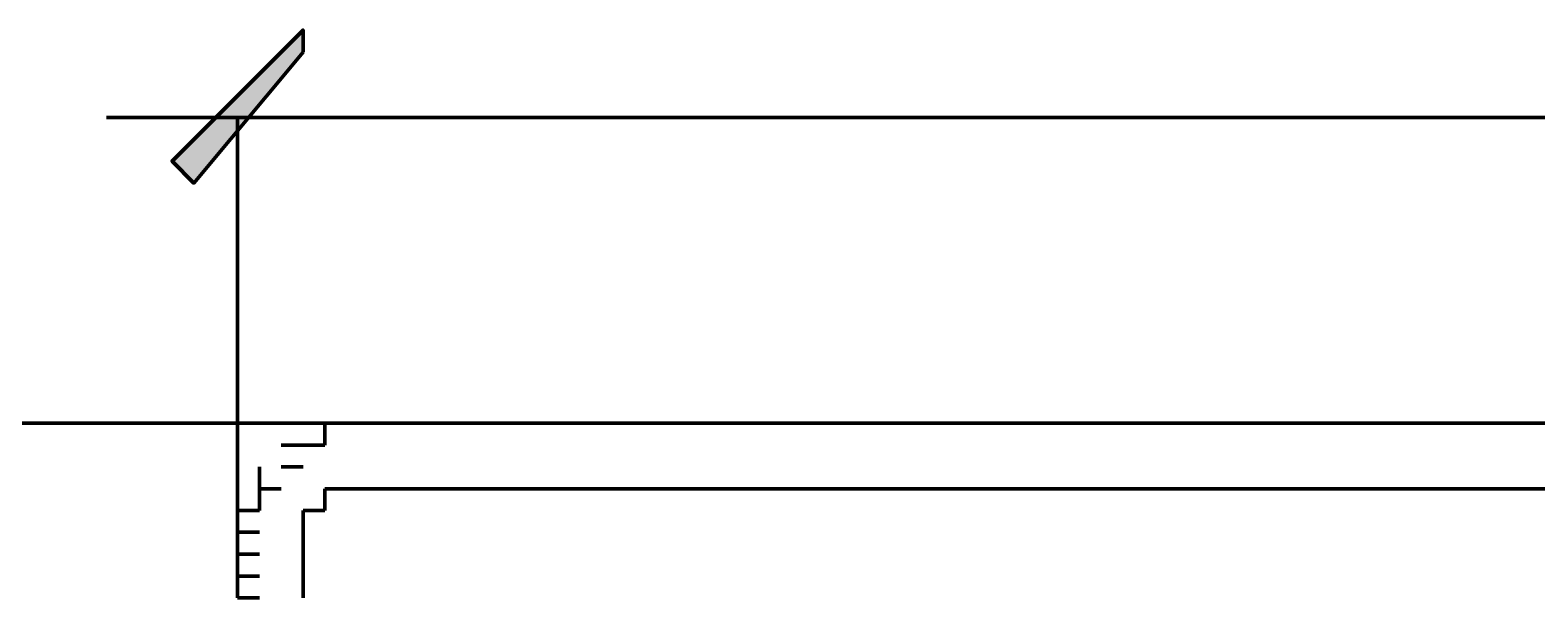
# Model space of a CAD drawing. Header units: inches. Extents: x 16 to 776, y 37 to 575.
# Drawn here: x 255.25 to 266.75, y 387.17 to 391.5 of the extents above; entities that cross this region are included whole.
import ezdxf

# ---------------------------------------------------------------- set-up
doc = ezdxf.new("R2010")
doc.units = ezdxf.units.IN
doc.header["$MEASUREMENT"] = 0
doc.layers.add('H', color=7, linetype='CONTINUOUS', lineweight=100)
doc.layers.add('P', color=250, linetype='CONTINUOUS', lineweight=100)

msp = doc.modelspace()

# ---------------------------------------------------------------- hatches: boundary and pattern name
at = {"layer": 'H', "linetype": 'Continuous'}
for points in [[(257.333, 391.5), (256.5, 390.333), (256.333, 390.5)], [(257.333, 391.333), (257.333, 391.5), (256.5, 390.333)]]:
    msp.add_hatch(color=0, dxfattribs=at).paths.add_polyline_path(points)

# ---------------------------------------------------------------- linework, layer by layer
at = {"layer": 'P', "color": 0, "linetype": 'Continuous'}
for points in [[(257.333, 391.333), (257.333, 391.5), (256.333, 390.5), (256.5, 390.333), (257.333, 391.333)], [(255.833, 390.833), (286, 390.833)], [(256.833, 387.5), (256.833, 390.833)], [(257.667, 388.5), (253, 388.5)], [(257.5, 388.333), (257.5, 388.5)], [(257.667, 388.5), (257.833, 388.5)], [(257.667, 388.5), (257.833, 388.5)], [(257.833, 388.5), (257.833, 388.5)], [(257.833, 388.5), (257.833, 388.5)], [(257.833, 388.5), (257.833, 388.5)], [(257.833, 388.5), (258, 388.5)], [(257.833, 388.5), (257.833, 388.5)], [(258, 388.5), (258.167, 388.5)], [(258, 388.5), (258.167, 388.5)], [(258.167, 388.5), (258.167, 388.5)], [(258.167, 388.5), (258.167, 388.5)], [(258.167, 388.5), (258.333, 388.5)], [(258.167, 388.5), (258.333, 388.5)], [(258.333, 388.5), (258.5, 388.5)], [(258.5, 388.5), (258.667, 388.5)], [(258.5, 388.5), (258.667, 388.5)], [(258.667, 388.5), (258.667, 388.5)], [(258.667, 388.5), (258.667, 388.5)], [(258.667, 388.5), (258.833, 388.5)], [(258.667, 388.5), (258.833, 388.5)], [(258.833, 388.5), (259, 388.5)], [(259, 388.5), (259, 388.5)], [(259, 388.5), (259, 388.5)], [(259, 388.5), (259.167, 388.5)], [(259, 388.5), (259.167, 388.5)], [(259.167, 388.5), (259.333, 388.5)], [(259.167, 388.5), (259.333, 388.5)], [(259.333, 388.5), (259.5, 388.5)], [(259.5, 388.5), (259.5, 388.5)], [(259.5, 388.5), (259.5, 388.5)], [(259.5, 388.5), (259.667, 388.5)], [(259.5, 388.5), (259.667, 388.5)], [(259.667, 388.5), (259.833, 388.5)], [(259.667, 388.5), (259.833, 388.5)], [(259.833, 388.5), (260, 388.5)], [(259.833, 388.5), (260, 388.5)], [(260, 388.5), (260, 388.5)], [(260, 388.5), (260.167, 388.5)], [(260, 388.5), (260.167, 388.5)], [(260.167, 388.5), (260.333, 388.5)], [(260.167, 388.5), (260.333, 388.5)], [(260.333, 388.5), (260.333, 388.5)], [(260.333, 388.5), (260.333, 388.5)], [(260.333, 388.5), (260.5, 388.5)], [(260.5, 388.5), (260.667, 388.5)], [(260.5, 388.5), (260.667, 388.5)], [(260.667, 388.5), (260.833, 388.5)], [(260.667, 388.5), (260.833, 388.5)], [(260.833, 388.5), (260.833, 388.5)], [(260.833, 388.5), (260.833, 388.5)], [(260.833, 388.5), (261, 388.5)], [(261, 388.5), (261.167, 388.5)], [(261, 388.5), (261.167, 388.5)], [(261.167, 388.5), (261.167, 388.5)], [(261.167, 388.5), (261.167, 388.5)], [(261.167, 388.5), (261.333, 388.5)], [(261.167, 388.5), (261.333, 388.5)], [(261.333, 388.5), (261.5, 388.5)], [(261.5, 388.5), (261.667, 388.5)], [(261.5, 388.5), (261.667, 388.5)], [(261.667, 388.5), (261.667, 388.5)], [(261.667, 388.5), (261.667, 388.5)], [(261.667, 388.5), (261.833, 388.5)], [(261.667, 388.5), (261.833, 388.5)], [(261.833, 388.5), (262, 388.5)], [(261.833, 388.5), (262, 388.5)], [(262, 388.5), (262, 388.5)], [(262, 388.5), (262.167, 388.5)], [(262, 388.5), (262.167, 388.5)], [(262.167, 388.5), (262.333, 388.5)], [(262.167, 388.5), (262.333, 388.5)], [(262.333, 388.5), (262.5, 388.5)], [(262.333, 388.5), (262.5, 388.5)], [(262.5, 388.5), (262.5, 388.5)], [(262.5, 388.5), (262.667, 388.5)], [(262.5, 388.5), (262.667, 388.5)], [(262.667, 388.5), (262.833, 388.5)], [(262.667, 388.5), (262.833, 388.5)], [(262.833, 388.5), (263, 388.5)], [(262.833, 388.5), (263, 388.5)], [(263, 388.5), (263, 388.5)], [(263, 388.5), (263.167, 388.5)], [(263, 388.5), (263.167, 388.5)], [(263.167, 388.5), (263.333, 388.5)], [(263.167, 388.5), (263.333, 388.5)], [(263.333, 388.5), (263.333, 388.5)], [(263.333, 388.5), (263.333, 388.5)], [(263.333, 388.5), (263.5, 388.5)], [(263.5, 388.5), (263.667, 388.5)], [(263.5, 388.5), (263.667, 388.5)], [(263.667, 388.5), (263.833, 388.5)], [(263.667, 388.5), (263.833, 388.5)], [(263.833, 388.5), (263.833, 388.5)], [(263.833, 388.5), (263.833, 388.5)], [(263.833, 388.5), (264, 388.5)], [(263.833, 388.5), (264, 388.5)], [(264, 388.5), (264.167, 388.5)], [(264.167, 388.5), (264.167, 388.5)], [(264.167, 388.5), (264.167, 388.5)], [(264.167, 388.5), (264.333, 388.5)], [(264.167, 388.5), (264.333, 388.5)], [(264.333, 388.5), (264.5, 388.5)], [(264.333, 388.5), (264.5, 388.5)], [(264.5, 388.5), (264.667, 388.5)], [(264.667, 388.5), (264.667, 388.5)], [(264.667, 388.5), (264.667, 388.5)], [(264.667, 388.5), (264.833, 388.5)], [(264.667, 388.5), (264.833, 388.5)], [(264.833, 388.5), (265, 388.5)], [(264.833, 388.5), (265, 388.5)], [(265, 388.5), (265, 388.5)], [(265, 388.5), (265.167, 388.5)], [(265, 388.5), (265.167, 388.5)], [(265.167, 388.5), (265.333, 388.5)], [(265.167, 388.5), (265.333, 388.5)], [(265.333, 388.5), (265.5, 388.5)], [(265.333, 388.5), (265.5, 388.5)], [(265.5, 388.5), (265.5, 388.5)], [(265.5, 388.5), (265.5, 388.5)], [(265.5, 388.5), (265.667, 388.5)], [(265.667, 388.5), (265.833, 388.5)], [(265.667, 388.5), (265.833, 388.5)], [(265.833, 388.5), (266, 388.5)], [(265.833, 388.5), (266, 388.5)], [(266, 388.5), (266, 388.5)], [(266, 388.5), (266, 388.5)], [(266, 388.5), (266.167, 388.5)], [(266, 388.5), (266.167, 388.5)], [(266.167, 388.5), (266.333, 388.5)], [(266.333, 388.5), (266.333, 388.5)], [(266.333, 388.5), (266.333, 388.5)], [(266.333, 388.5), (266.5, 388.5)], [(266.333, 388.5), (266.5, 388.5)], [(266.5, 388.5), (266.667, 388.5)], [(266.5, 388.5), (266.667, 388.5)], [(266.667, 388.5), (266.833, 388.5)], [(257.167, 388.333), (257.333, 388.333)], [(257.333, 388.333), (257.333, 388.333)], [(257.333, 388.333), (257.333, 388.333)], [(257.333, 388.333), (257.5, 388.333)], [(257.333, 388.333), (257.5, 388.333)], [(257, 388), (257, 388.167)], [(257.167, 388.167), (257.333, 388.167)], [(257.167, 388.167), (257.333, 388.167)], [(257, 387.833), (257, 388)], [(257, 388), (257, 388)], [(257, 388), (257, 388)], [(257, 388), (257.167, 388)], [(257.5, 387.833), (257.5, 388)], [(257.5, 388), (257.667, 388)], [(257.667, 388), (257.833, 388)], [(257.667, 388), (257.833, 388)], [(257.833, 388), (257.833, 388)], [(257.833, 388), (257.833, 388)], [(257.833, 388), (257.833, 388)], [(257.833, 388), (258, 388)], [(257.833, 388), (257.833, 388)], [(258, 388), (258.167, 388)], [(258, 388), (258.167, 388)], [(258.167, 388), (258.167, 388)], [(258.167, 388), (258.167, 388)], [(258.167, 388), (258.333, 388)], [(258.167, 388), (258.333, 388)], [(258.333, 388), (258.5, 388)], [(258.5, 388), (258.667, 388)], [(258.5, 388), (258.667, 388)], [(258.667, 388), (258.667, 388)], [(258.667, 388), (258.667, 388)], [(258.667, 388), (258.833, 388)], [(258.667, 388), (258.833, 388)], [(258.833, 388), (259, 388)], [(259, 388), (259, 388)], [(259, 388), (259, 388)], [(259, 388), (259.167, 388)], [(259, 388), (259.167, 388)], [(259.167, 388), (259.333, 388)], [(259.167, 388), (259.333, 388)], [(259.333, 388), (259.5, 388)], [(259.5, 388), (259.5, 388)], [(259.5, 388), (259.5, 388)], [(259.5, 388), (259.667, 388)], [(259.5, 388), (259.667, 388)], [(259.667, 388), (259.833, 388)], [(259.667, 388), (259.833, 388)], [(259.833, 388), (260, 388)], [(259.833, 388), (260, 388)], [(260, 388), (260, 388)], [(260, 388), (260.167, 388)], [(260, 388), (260.167, 388)], [(260.167, 388), (260.333, 388)], [(260.167, 388), (260.333, 388)], [(260.333, 388), (260.333, 388)], [(260.333, 388), (260.333, 388)], [(260.333, 388), (260.5, 388)], [(260.5, 388), (260.667, 388)], [(260.5, 388), (260.667, 388)], [(260.667, 388), (260.833, 388)], [(260.667, 388), (260.833, 388)], [(260.833, 388), (260.833, 388)], [(260.833, 388), (260.833, 388)], [(260.833, 388), (261, 388)], [(261, 388), (261.167, 388)], [(261, 388), (261.167, 388)], [(261.167, 388), (261.167, 388)], [(261.167, 388), (261.167, 388)], [(261.167, 388), (261.333, 388)], [(261.167, 388), (261.333, 388)], [(261.333, 388), (261.5, 388)], [(261.5, 388), (261.667, 388)], [(261.5, 388), (261.667, 388)], [(261.667, 388), (261.667, 388)], [(261.667, 388), (261.667, 388)], [(261.667, 388), (261.833, 388)], [(261.667, 388), (261.833, 388)], [(261.833, 388), (262, 388)], [(261.833, 388), (262, 388)], [(262, 388), (262, 388)], [(262, 388), (262.167, 388)], [(262, 388), (262.167, 388)], [(262.167, 388), (262.333, 388)], [(262.167, 388), (262.333, 388)], [(262.333, 388), (262.5, 388)], [(262.333, 388), (262.5, 388)], [(262.5, 388), (262.5, 388)], [(262.5, 388), (262.667, 388)], [(262.5, 388), (262.667, 388)], [(262.667, 388), (262.833, 388)], [(262.667, 388), (262.833, 388)], [(262.833, 388), (263, 388)], [(262.833, 388), (263, 388)], [(263, 388), (263, 388)], [(263, 388), (263.167, 388)], [(263, 388), (263.167, 388)], [(263.167, 388), (263.333, 388)], [(263.167, 388), (263.333, 388)], [(263.333, 388), (263.333, 388)], [(263.333, 388), (263.333, 388)], [(263.333, 388), (263.5, 388)], [(263.5, 388), (263.667, 388)], [(263.5, 388), (263.667, 388)], [(263.667, 388), (263.833, 388)], [(263.667, 388), (263.833, 388)], [(263.833, 388), (263.833, 388)], [(263.833, 388), (263.833, 388)], [(263.833, 388), (264, 388)], [(263.833, 388), (264, 388)], [(264, 388), (264.167, 388)], [(264.167, 388), (264.167, 388)], [(264.167, 388), (264.167, 388)], [(264.167, 388), (264.333, 388)], [(264.167, 388), (264.333, 388)], [(264.333, 388), (264.5, 388)], [(264.333, 388), (264.5, 388)], [(264.5, 388), (264.667, 388)], [(264.667, 388), (264.667, 388)], [(264.667, 388), (264.667, 388)], [(264.667, 388), (264.833, 388)], [(264.667, 388), (264.833, 388)], [(264.833, 388), (265, 388)], [(264.833, 388), (265, 388)], [(265, 388), (265, 388)], [(265, 388), (265.167, 388)], [(265, 388), (265.167, 388)], [(265.167, 388), (265.333, 388)], [(265.167, 388), (265.333, 388)], [(265.333, 388), (265.5, 388)], [(265.333, 388), (265.5, 388)], [(265.5, 388), (265.5, 388)], [(265.5, 388), (265.5, 388)], [(265.5, 388), (265.667, 388)], [(265.667, 388), (265.833, 388)], [(265.667, 388), (265.833, 388)], [(265.833, 388), (266, 388)], [(265.833, 388), (266, 388)], [(266, 388), (266, 388)], [(266, 388), (266, 388)], [(266, 388), (266.167, 388)], [(266, 388), (266.167, 388)], [(266.167, 388), (266.333, 388)], [(266.333, 388), (266.333, 388)], [(266.333, 388), (266.333, 388)], [(266.333, 388), (266.5, 388)], [(266.333, 388), (266.5, 388)], [(266.5, 388), (266.667, 388)], [(266.5, 388), (266.667, 388)], [(266.667, 388), (266.833, 388)], [(256.833, 387.833), (257, 387.833)], [(257, 387.833), (257, 387.833)], [(257.333, 387.667), (257.333, 387.833)], [(257.333, 387.833), (257.5, 387.833)], [(257.333, 387.833), (257.5, 387.833)], [(256.833, 387.5), (256.833, 387.667)], [(256.833, 387.667), (257, 387.667)], [(256.833, 387.667), (256.833, 387.667)], [(256.833, 387.667), (257, 387.667)], [(257.333, 387.5), (257.333, 387.667)], [(257.333, 387.667), (257.333, 387.667)], [(257.333, 387.667), (257.333, 387.667)], [(257.333, 387.667), (257.333, 387.667)], [(256.833, 387.333), (256.833, 387.5)], [(256.833, 387.5), (257, 387.5)], [(256.833, 387.5), (257, 387.5)], [(257.333, 387.333), (257.333, 387.5)], [(257.333, 387.5), (257.333, 387.5)], [(257.333, 387.5), (257.333, 387.5)], [(256.833, 387.167), (256.833, 387.333)], [(256.833, 387.333), (257, 387.333)], [(257.333, 387.167), (257.333, 387.333)], [(257.333, 387.333), (257.333, 387.333)], [(256.833, 387.167), (257, 387.167)], [(256.833, 387.167), (256.833, 387.167)], [(256.833, 387.167), (257, 387.167)], [(257.333, 387.167), (257.333, 387.167)], [(257.333, 387.167), (257.333, 387.167)], [(257.333, 387.167), (257.333, 387.167)]]:
    msp.add_lwpolyline(points, dxfattribs=at)

doc.saveas('drawing.dxf')
